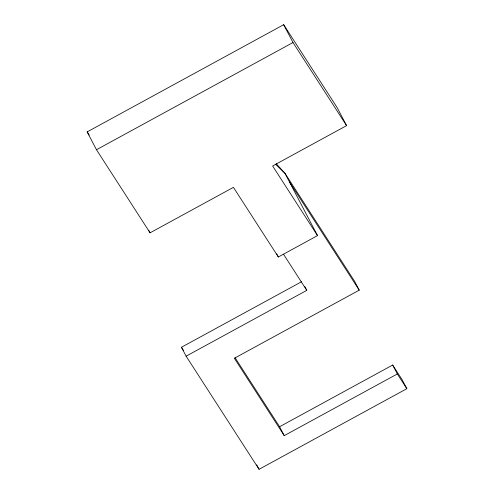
<?xml version="1.0" encoding="UTF-8"?>
<svg xmlns="http://www.w3.org/2000/svg" width="494" height="494" viewBox="0 0 494 494"><rect width="100%" height="100%" fill="white"/><g stroke="black" fill="none" stroke-linecap="round" stroke-linejoin="round"><path stroke-width="0.74" d="M87.16 131.898L283.68 24.7L337.266 107.797L346.584 125.624L272.614 165.978L317.519 235.613L278.344 256.985L233.44 187.35L150.065 232.828L96.478 149.725L87.16 131.898L89.235 135.121M96.478 149.725L292.998 42.527L346.584 125.624M235.088 357.749L279.573 426.736L392.674 365.035L402.178 379.775L406.84 388.685L259.06 469.3L186.108 356.174L181.452 347.263L301.451 281.802M186.108 356.174L306.786 290.349L304.792 286.526M276.214 163.693L284.902 173.221L354.562 281.247L359.224 290.163L234.347 358.28L284.235 435.646L397.337 373.952L406.84 388.685M275.609 164.36L284.902 173.221L317.519 235.613M289.564 182.132L359.224 290.163M283.513 254.256L306.786 290.349M181.452 347.263L183.533 350.493M283.68 24.7L292.998 42.527M392.674 365.035L397.337 373.952M276.683 253.805L278.344 256.985M279.573 426.736L284.235 435.646M148.688 230.185L150.065 232.828M256.732 464.842L259.06 469.3"/></g></svg>
